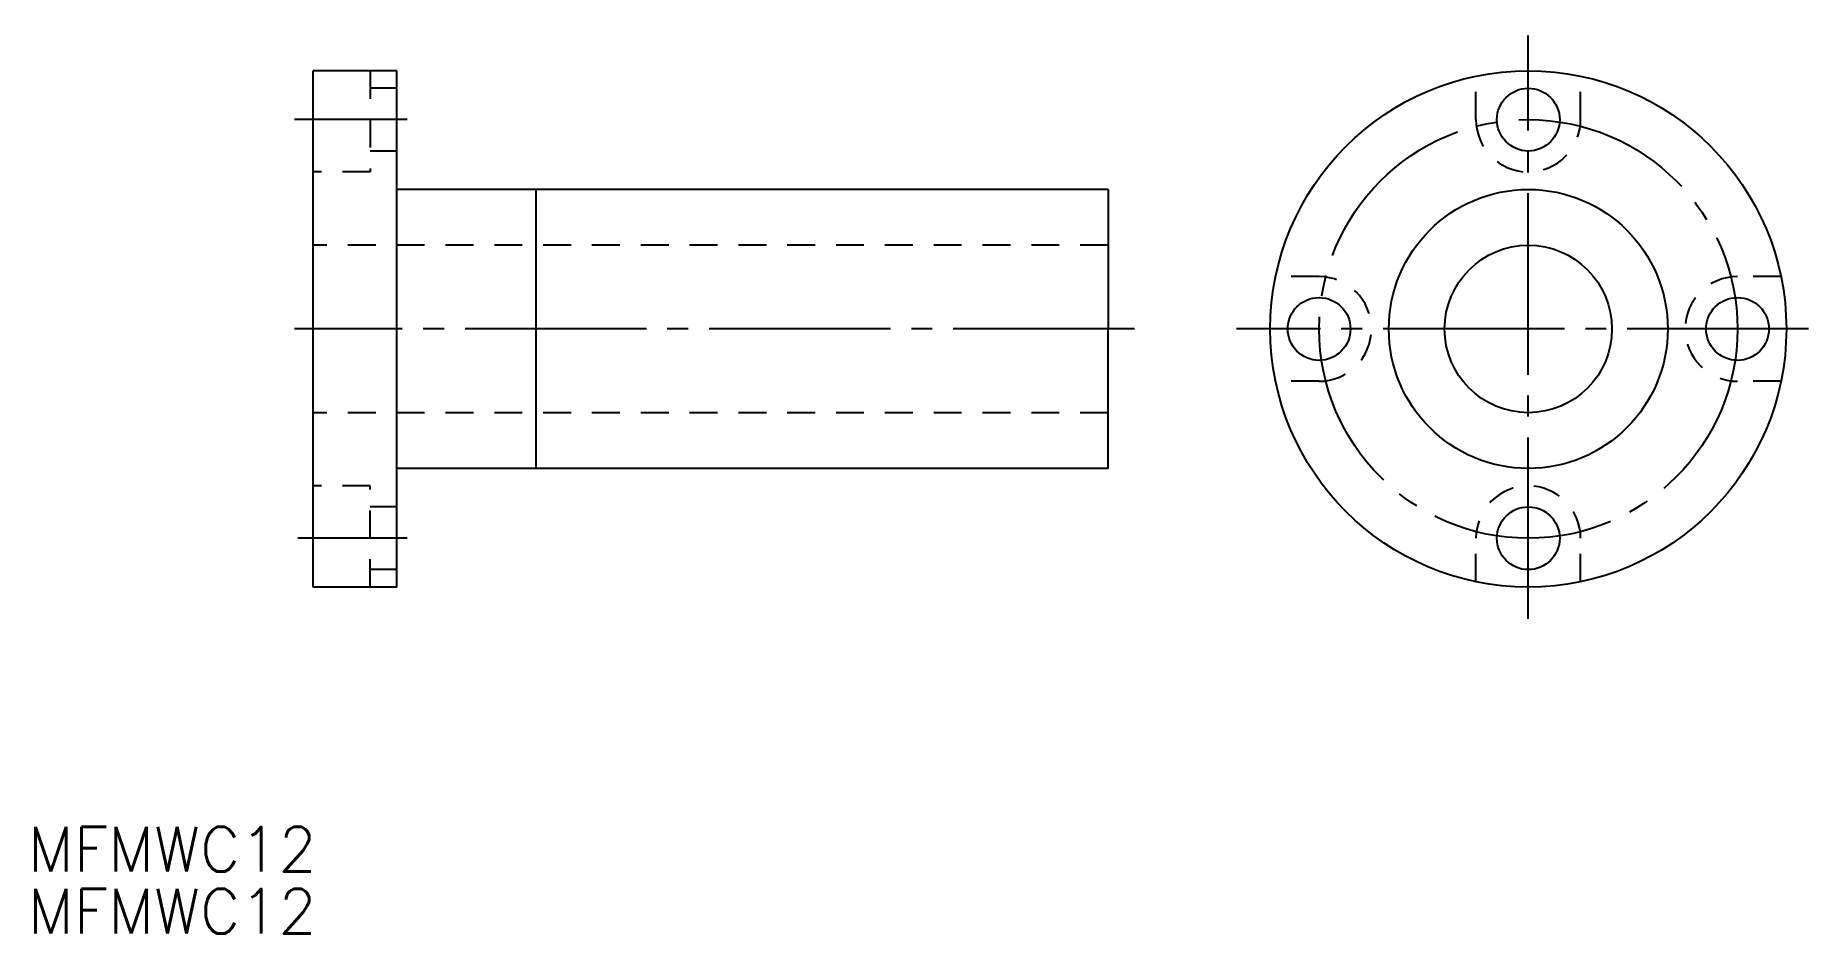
# Model space of a CAD drawing. Extents: x 88 to 216, y 139 to 203.
import ezdxf

# ---------------------------------------------------------------- set-up
doc = ezdxf.new("R2010")
doc.units = 0
doc.linetypes.add('CENTER', pattern=[17.5, 13, -1.5, 1.5, -1.5])
doc.linetypes.add('DASHED', pattern=[3.5, 2, -1.5])
doc.layers.get('0').update_dxf_attribs({"linetype": 'CONTINUOUS'})
doc.layers.add('CENTER', color=1, linetype='CENTER')
doc.styles.get("Standard").update_dxf_attribs({"font": 'txt.shx', "bigfont": '@extfont2.shx'})

msp = doc.modelspace()

# ---------------------------------------------------------------- linework, layer by layer
at = {"color": 7, "linetype": 'CONTINUOUS'}
for p, q in [((114.35, 200.53), (108.35, 200.53)), ((108.35, 163.53), (108.35, 200.53)), ((114.35, 163.53), (114.35, 200.53)), ((165.35, 192.03), (114.35, 192.03)), ((124.35, 172.03), (124.35, 192.03)), ((165.35, 192.03), (165.35, 182.03)), ((165.35, 172.03), (165.35, 182.03)), ((165.35, 172.03), (114.35, 172.03)), ((114.35, 163.53), (108.35, 163.53))]:
    msp.add_line(p, q, dxfattribs=at)
at = {"color": 3, "linetype": 'DASHED'}
for p, q in [((112.45, 200.53), (112.45, 193.28)), ((191.73, 197.03), (191.73, 200.14)), ((199.23, 197.03), (199.23, 200.14)), ((114.35, 199.28), (112.45, 199.28)), ((114.35, 194.78), (112.45, 194.78)), ((112.45, 193.28), (108.35, 193.28)), ((165.35, 188.03), (108.35, 188.03)), ((180.48, 185.78), (177.36, 185.78)), ((213.6, 185.78), (210.48, 185.78)), ((180.48, 178.28), (177.36, 178.28)), ((213.6, 178.28), (210.48, 178.28)), ((165.35, 176.03), (108.35, 176.03)), ((112.45, 170.78), (108.35, 170.78)), ((112.45, 163.53), (112.45, 170.78)), ((114.35, 169.28), (112.45, 169.28)), ((191.73, 163.91), (191.73, 167.03)), ((199.23, 163.91), (199.23, 167.03)), ((114.35, 164.78), (112.45, 164.78))]:
    msp.add_line(p, q, dxfattribs=at)
at = {"color": 7, "linetype": 'CONTINUOUS'}
for centre, radius in [((195.48, 182.03), 18.5), ((195.48, 197.03), 2.25), ((195.48, 182.03), 10), ((195.48, 182.03), 6), ((180.48, 182.03), 2.25), ((210.48, 182.03), 2.25), ((195.48, 167.03), 2.25)]:
    msp.add_circle(centre, radius, dxfattribs=at)
at = {"color": 3, "linetype": 'DASHED'}
for centre, start, end in [((195.48, 197.03), 180, 0), ((180.48, 182.03), 270, 90), ((210.48, 182.03), 90, 270), ((195.48, 167.03), 0, 180)]:
    msp.add_arc(centre, 3.75, start, end, dxfattribs=at)
at = {"layer": 'CENTER', "color": 1, "linetype": 'CENTER'}
for p, q in [((195.48, 161.25), (195.48, 203.06)), ((115.11, 197.03), (107.02, 197.03)), ((167.25, 182.03), (107.02, 182.03)), ((167.25, 182.03), (107.02, 182.03)), ((215.57, 182.03), (174.56, 182.03)), ((115.11, 167.03), (107.27, 167.03))]:
    msp.add_line(p, q, dxfattribs=at)
msp.add_circle((195.48, 182.03), 15, dxfattribs=at)

# ---------------------------------------------------------------- texts
at = {"color": 7, "linetype": 'CONTINUOUS'}
for p in [(87.9, 143.14), (87.9, 138.7)]:
    msp.add_text('MFMWC12', height=3.2, dxfattribs=at).set_placement(p)

doc.saveas('drawing.dxf')
